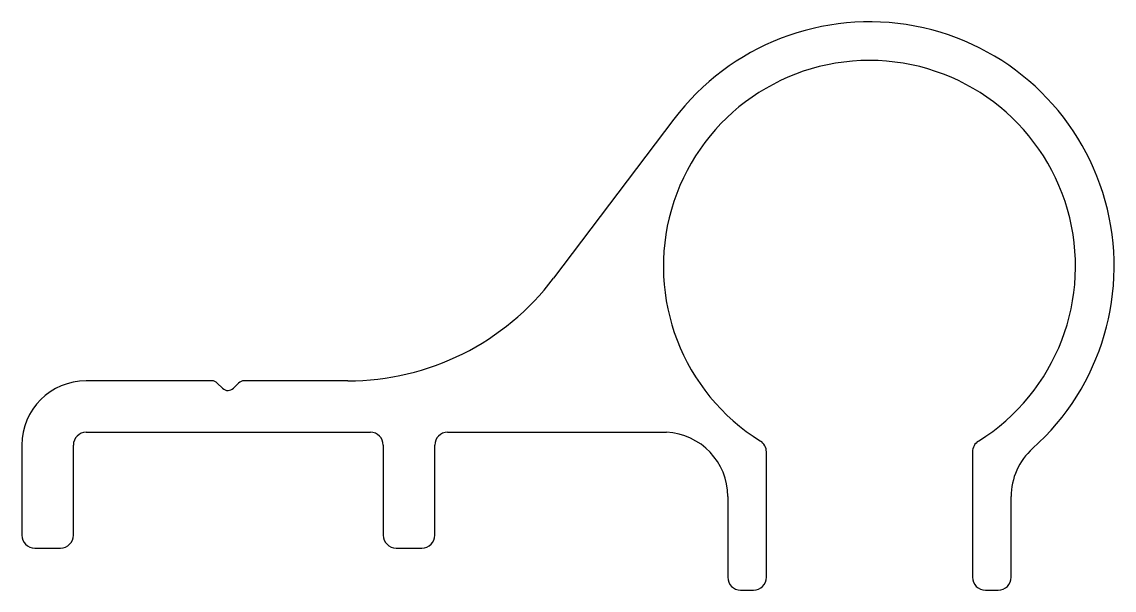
# Model space of a CAD drawing. Extents: x 2120.8 to 2163.2, y 1657.1 to 1679.2.
import ezdxf

# ---------------------------------------------------------------- set-up
doc = ezdxf.new("R2010")
doc.units = 0
doc.layers.get('0').update_dxf_attribs({"linetype": 'CONTINUOUS'})

msp = doc.modelspace()

# ---------------------------------------------------------------- linework, layer by layer
for p, q in [((2146.122, 1675.431), (2141.449, 1669.256)), ((2128.18, 1665.271), (2123.304, 1665.271)), ((2128.596, 1664.979), (2128.392, 1665.183)), ((2129.217, 1665.183), (2129.02, 1664.987)), ((2133.46, 1665.271), (2129.429, 1665.271)), ((2123.304, 1663.271), (2134.336, 1663.271)), ((2137.336, 1663.271), (2145.836, 1663.271)), ((2120.804, 1662.771), (2120.804, 1659.271)), ((2122.804, 1659.271), (2122.804, 1662.771)), ((2134.836, 1662.771), (2134.836, 1659.271)), ((2136.836, 1659.271), (2136.836, 1662.771)), ((2149.712, 1657.636), (2149.712, 1662.507)), ((2157.712, 1662.507), (2157.712, 1657.636)), ((2148.212, 1660.774), (2148.212, 1657.636)), ((2159.212, 1657.636), (2159.212, 1660.774)), ((2121.304, 1658.771), (2122.304, 1658.771)), ((2135.336, 1658.771), (2136.336, 1658.771)), ((2148.712, 1657.136), (2149.212, 1657.136)), ((2158.212, 1657.136), (2158.712, 1657.136))]:
    msp.add_line(p, q)
for centre, radius, start, end in [((2153.712, 1669.718), 9.5, 311.8101, 143.0379), ((2153.712, 1669.718), 8, 301.9652, 238.034), ((2133.46, 1675.271), 10, 270, 323.0231), ((2123.304, 1662.771), 2.5, 90, 180), ((2128.18, 1664.971), 0.3, 45, 90), ((2128.804, 1665.195), 0.3, 226.0388, 316.0315), ((2129.429, 1664.971), 0.3, 90, 135), ((2123.304, 1662.771), 0.5, 90, 180), ((2134.336, 1662.771), 0.5, 0, 90), ((2137.336, 1662.771), 0.5, 90, 180), ((2145.712, 1660.774), 2.5, 0, 87.1687), ((2149.212, 1662.507), 0.5, 359.9909, 58.0298), ((2158.212, 1662.507), 0.5, 121.9654, 180), ((2161.712, 1660.774), 2.5, 131.8111, 180.0015), ((2121.304, 1659.271), 0.5, 180, 270), ((2122.304, 1659.271), 0.5, 270, 0), ((2135.336, 1659.271), 0.5, 180, 270), ((2136.336, 1659.271), 0.5, 270, 0), ((2148.712, 1657.636), 0.5, 180, 270), ((2149.212, 1657.636), 0.5, 270, 0), ((2158.212, 1657.636), 0.5, 180, 270), ((2158.712, 1657.636), 0.5, 270, 360)]:
    msp.add_arc(centre, radius, start, end)

doc.saveas('drawing.dxf')
